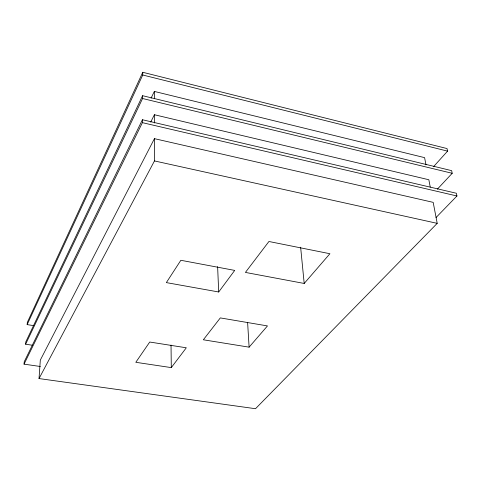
<?xml version="1.0" encoding="UTF-8"?>
<svg xmlns="http://www.w3.org/2000/svg" width="481" height="481" viewBox="0 0 481 481"><rect width="100%" height="100%" fill="white"/><g stroke="black" fill="none" stroke-linecap="round" stroke-linejoin="round"><path stroke-width="0.72" d="M40.38 366.498L24.05 364.153L142.4 122.655L142.424 119.739L456.379 193.26L456.95 195.989L436.026 217.55M32.305 345.226L25.619 344.222L142.568 98.509L142.586 95.695L451.653 170.653L452.206 173.298L437.349 189.189M33.832 325.661L27.164 324.615L142.737 75L142.755 72.288L447.029 148.563L447.57 151.13L433.477 166.745M39.033 378.565L40.308 360.119L154.425 138.654L433.183 202.363L437.211 223.352L255.507 408.712L39.033 378.565L154.467 160.925L154.425 138.654M24.05 364.153L24.236 361.76L142.424 119.739M25.619 344.222L25.806 341.889L142.586 95.695M27.164 324.615L27.345 322.336L142.755 72.288M151.064 98.184L154.347 91.426L424.597 157.642L425.98 164.851M150.697 122.114L154.389 114.731L428.836 179.75L430.254 187.115M218.705 291.985L234.704 270.406L180.844 260.287L166.354 282.606L218.705 291.985L217.616 266.612M171.296 367.61L186.303 347.787L149.735 342.033L135.81 362.301L171.296 367.61L171.026 345.069M249.104 347.162L267.472 325.926L220.316 317.911L203.343 339.784L249.104 347.162L247.619 322.523M304.196 283.459L329.912 253.727L268.927 241.492L245.412 272.42L304.196 283.459L300.631 247.21M154.467 160.925L437.211 223.352M142.4 122.655L456.95 195.989M142.568 98.509L452.206 173.298M142.737 75L447.57 151.13M154.347 91.426L154.359 98.755M154.389 114.731L154.401 122.998"/></g></svg>
